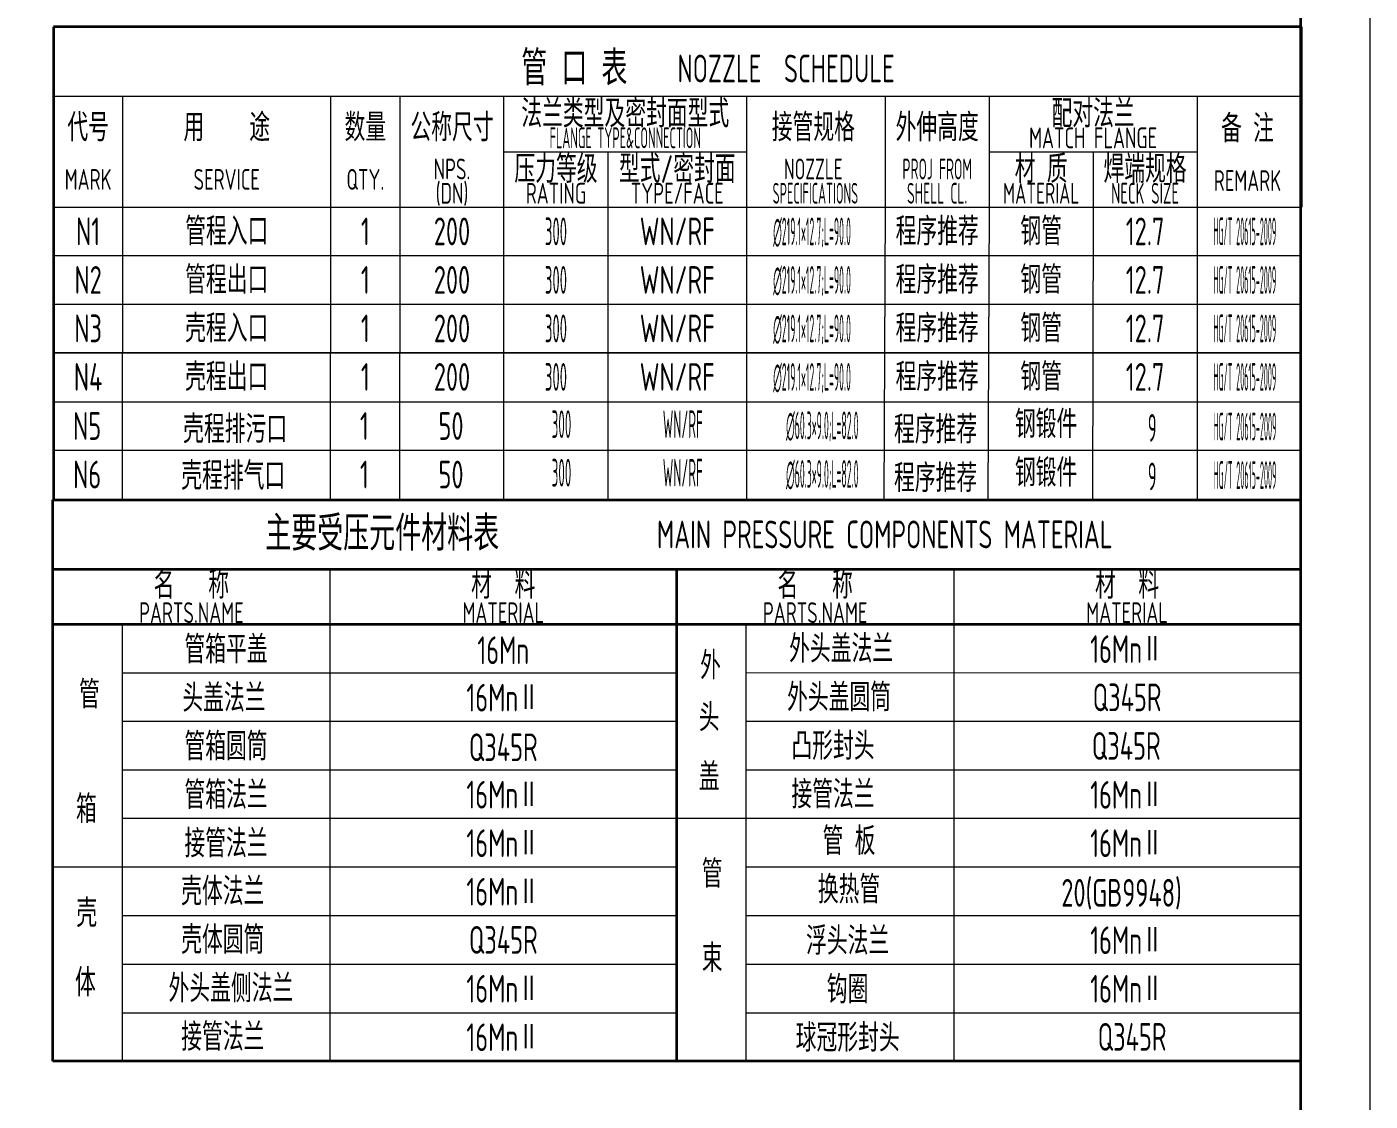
# Model space of a CAD drawing. Header units: millimetres. Extents: x 5765 to 6606, y -201 to 393.
# Drawn here: x 6412.2 to 6606, y -45.6 to 109.4 of the extents above; entities that cross this region are included whole.
import ezdxf
from ezdxf.enums import TextEntityAlignment as Align

# ---------------------------------------------------------------- set-up
doc = ezdxf.new("R2010")
doc.units = ezdxf.units.MM
for name, color, linetype, lineweight in [('1粗实线', 7, 'Continuous', 35), ('2细实线', 3, 'Continuous', 13), ('7文本', 2, 'Continuous', 13), ('9图表', 4, 'Continuous', 13)]:
    doc.layers.add(name, color=color, linetype=linetype, lineweight=lineweight)
doc.styles.add('lanpec', font='bpec_e.shx', dxfattribs={"width": 0.75, "bigfont": 'hztxt.shx'})

# ---------------------------------------------------------------- blocks, each defined once
blk = doc.blocks.new('A1')
at = {"layer": '1粗实线'}
blk.add_lwpolyline([(-816, 10), (-10, 10), (-10, 584), (-816, 584)], close=True, dxfattribs=at)
at = {"layer": '9图表'}
blk.add_lwpolyline([(-841, 0), (0, 0), (0, 594), (-841, 594)], close=True, dxfattribs=at)
blk = doc.blocks.new('管口表表头')
at = {"layer": '1粗实线'}
for p, q in [((-180, 0), (-180, -26)), ((0, 0), (-180, 0)), ((0, 0), (0, -26))]:
    blk.add_line(p, q, dxfattribs=at)
at = {"layer": '9图表'}
for p, q in [((-180, -10), (0, -10)), ((-180, -10), (0, -10)), ((-180, -26), (0, -26))]:
    blk.add_line(p, q, dxfattribs=at)
at = {"layer": '9图表', "color": 4}
for p, q in [((-170, -26), (-170, -10)), ((-140, -26), (-140, -10)), ((-130, -26), (-130, -10)), ((-115, -26), (-115, -10)), ((-80, -10), (-80, -26)), ((-60, -10), (-60, -26)), ((-45, -10), (-45, -26)), ((-15, -10), (-15, -26)), ((-115, -18), (-80, -18)), ((-100, -18), (-100, -26)), ((-45, -18), (-15, -18)), ((-30, -18), (-30, -26))]:
    blk.add_line(p, q, dxfattribs=at)
at = {"layer": '7文本', "color": 4, "style": 'lanpec', "width": 0.75}
for s, height, p in [('管 口 表', 5, (-112.51, -8.44)), ('NOZZLE  SCHEDULE', 4, (-89.97, -8))]:
    blk.add_text(s, height=height, dxfattribs=at).set_placement(p)
at = {"layer": '7文本', "color": 4, "style": 'lanpec'}
for s, height, width, p in [('法兰类型及密封面型式', 4, 0.75, (-97.5, -12.5)), ('配对法兰', 4, 0.75, (-30, -12.5)), ('代号', 4, 0.75, (-175, -14.5)), ('用    途', 4, 0.75, (-155, -14.5)), ('数量', 4, 0.75, (-135, -14.5)), ('公称尺寸', 4, 0.75, (-122.5, -14.5)), ('接管规格', 4, 0.75, (-70.37, -14.5)), ('外伸高度', 4, 0.75, (-52.5, -14.5)), ('备 注', 4, 0.75, (-7.73, -14.67)), ('FLANGE TYPE&CONNECTION', 3, 0.5, (-97.5, -16)), ('MATCH FLANGE', 3, 0.75, (-30, -16)), ('NPS.', 3, 0.75, (-122.5, -20.5)), ('压力等级', 4, 0.75, (-107.5, -20.5)), ('型式/密封面', 4, 0.75, (-90, -20.5)), ('NOZZLE', 3, 0.7, (-70.37, -20.5)), ('PROJ FROM', 3, 0.55, (-52.5, -20.5)), ('材 质', 4, 0.75, (-37.5, -20.5)), ('焊端规格', 4, 0.75, (-22.5, -20.5)), ('MARK', 3, 0.75, (-175, -22)), ('SERVICE', 3, 0.75, (-155, -22)), ('QTY.', 3, 0.75, (-135, -22)), ('REMARK', 3, 0.75, (-7.73, -22.17)), ('(DN)', 3, 0.75, (-122.5, -24)), ('RATING', 3, 0.75, (-107.5, -24)), ('TYPE/FACE', 3, 0.75, (-90, -24)), ('SPECIFICATIONS', 3, 0.5, (-70.07, -24)), ('SHELL CL.', 3, 0.55, (-52.5, -24)), ('MATERIAL', 3, 0.7, (-37.5, -24)), ('NECK SIZE', 3, 0.6, (-22.5, -24))]:
    blk.add_text(s, height=height, dxfattribs=dict(at, width=width)).set_placement(p, align=Align.MIDDLE_CENTER)

msp = doc.modelspace()

# ---------------------------------------------------------------- linework, layer by layer
at = {"layer": '1粗实线'}
for p, q in [((6416.062, 109.422), (6416.062, 41.2)), ((6415.96, 41.2), (6595.96, 41.2)), ((6415.96, -39.8), (6415.96, 41.2)), ((6595.96, 41.2), (6595.96, -39.8)), ((6415.96, 31.2), (6595.96, 31.2)), ((6505.96, 31.2), (6505.96, -39.8)), ((6595.96, 23.2), (6415.96, 23.2)), ((6595.96, -39.8), (6415.96, -39.8))]:
    msp.add_line(p, q, dxfattribs=at)
at = {"layer": '9图表'}
for p, q in [((6426.02, 41.29), (6426.062, 83.422)), ((6456.01, 41.3), (6456.062, 83.422)), ((6466.05, 41.3), (6466.062, 83.422)), ((6481.05, 41.25), (6481.062, 83.422)), ((6496.062, 83.422), (6496.04, 41.36)), ((6516.062, 83.422), (6516.03, 41.3)), ((6536.062, 83.422), (6535.85, 41.36)), ((6551.062, 83.422), (6550.85, 41.31)), ((6566.062, 83.313), (6565.95, 41.36)), ((6581.062, 83.313), (6581.05, 41.31)), ((6416.062, 76.422), (6596.062, 76.422)), ((6416.062, 69.422), (6596.062, 69.422)), ((6416.062, 62.422), (6596.062, 62.422)), ((6596.062, 62.422), (6416.062, 62.422)), ((6416.062, 62.422), (6596.062, 62.422)), ((6455.959, 31.2), (6455.959, -39.8)), ((6545.959, 31.2), (6545.959, -39.8)), ((6425.959, 23.2), (6425.959, -39.8)), ((6515.959, 23.2), (6515.959, -39.8)), ((6505.96, 16.2), (6425.959, 16.2)), ((6595.96, 16.2), (6515.959, 16.215)), ((6505.96, 9.2), (6425.959, 9.2)), ((6595.96, 9.2), (6515.959, 9.186)), ((6505.96, 2.2), (6425.959, 2.2)), ((6595.96, 2.2), (6515.959, 2.206)), ((6505.96, -4.8), (6425.953, -4.804)), ((6595.96, -4.8), (6505.96, -4.8)), ((6595.96, -4.8), (6505.96, -4.8)), ((6505.96, -11.8), (6415.96, -11.8)), ((6505.96, -11.8), (6415.96, -11.8)), ((6595.96, -11.8), (6515.959, -11.785))]:
    msp.add_line(p, q, dxfattribs=at)
at = {"layer": '9图表', "ltscale": 0.5}
for p, q in [((6415.92, 55.342), (6595.92, 55.342)), ((6415.92, 48.342), (6595.92, 48.342))]:
    msp.add_line(p, q, dxfattribs=at)
at = {"layer": '9图表', "color": 4}
for p, q in [((6425.959, -18.8), (6505.96, -18.8)), ((6515.959, -18.8), (6595.96, -18.8)), ((6425.959, -25.8), (6505.96, -25.8)), ((6515.959, -25.81), (6595.96, -25.81)), ((6425.959, -32.8), (6505.96, -32.8)), ((6515.959, -32.819), (6595.96, -32.819))]:
    msp.add_line(p, q, dxfattribs=at)

# ---------------------------------------------------------------- block references
at = {"layer": '2细实线'}
for name, p in [('A1', (6606.028, -200.559)), ('管口表表头', (6596.062, 109.422)), ('管口表表头', (6596.062, 109.422))]:
    msp.add_blockref(name, p, dxfattribs=at)

# ---------------------------------------------------------------- texts
at = {"layer": '7文本', "style": 'lanpec'}
for s, width, p in [('N1', 0.75, (6421.062, 79.922)), ('管程入口', 0.75, (6441.062, 79.922)), ('1', 0.75, (6461.062, 79.922)), ('200', 0.75, (6473.562, 79.922)), ('300', 0.45, (6488.562, 79.922)), ('WN/RF', 0.75, (6506.062, 79.922)), ('∅219.1×12.7;L=90.0', 0.3, (6525.508, 79.922)), ('程序推荐', 0.75, (6543.562, 79.922)), ('钢管', 0.75, (6558.562, 79.922)), ('12.7', 0.75, (6573.562, 79.922)), ('HG/T 20615-2009', 0.2, (6587.948, 79.922)), ('N2', 0.75, (6421.062, 72.922)), ('管程出口', 0.75, (6441.062, 72.922)), ('1', 0.75, (6461.062, 72.922)), ('200', 0.75, (6473.562, 72.922)), ('300', 0.45, (6488.562, 72.922)), ('WN/RF', 0.75, (6506.062, 72.922)), ('∅219.1×12.7;L=90.0', 0.3, (6525.508, 72.922)), ('程序推荐', 0.75, (6543.562, 72.922)), ('钢管', 0.75, (6558.562, 72.922)), ('12.7', 0.75, (6573.562, 72.922)), ('HG/T 20615-2009', 0.2, (6587.948, 72.922)), ('N3', 0.75, (6421.062, 65.922)), ('壳程入口', 0.75, (6441.062, 65.922)), ('1', 0.75, (6461.062, 65.922)), ('200', 0.75, (6473.562, 65.922)), ('300', 0.45, (6488.562, 65.922)), ('WN/RF', 0.75, (6506.062, 65.922)), ('∅219.1×12.7;L=90.0', 0.3, (6525.508, 65.922)), ('程序推荐', 0.75, (6543.562, 65.922)), ('钢管', 0.75, (6558.562, 65.922)), ('12.7', 0.75, (6573.562, 65.922)), ('HG/T 20615-2009', 0.2, (6587.948, 65.922)), ('N4', 0.75, (6421.062, 58.922)), ('壳程出口', 0.75, (6441.062, 58.922)), ('1', 0.75, (6461.062, 58.922)), ('200', 0.75, (6473.562, 58.922)), ('300', 0.45, (6488.562, 58.922)), ('WN/RF', 0.75, (6506.062, 58.922)), ('∅219.1×12.7;L=90.0', 0.3, (6525.508, 58.922)), ('程序推荐', 0.75, (6543.562, 58.922)), ('钢管', 0.75, (6558.562, 58.922)), ('12.7', 0.75, (6573.562, 58.922)), ('HG/T 20615-2009', 0.2, (6587.948, 58.922)), ('管箱平盖', 0.75, (6440.958, 19.606)), ('16Mn', 0.75, (6480.959, 19.49)), ('外头盖法兰', 0.75, (6529.708, 19.7)), ('16MnⅡ', 0.75, (6570.877, 19.652)), ('外', 0.75, (6510.863, 17.286)), ('头盖法兰', 0.75, (6440.662, 12.605)), ('16MnⅡ', 0.75, (6480.879, 12.652)), ('外头盖圆筒', 0.75, (6529.409, 12.69)), ('Q345R', 0.75, (6570.959, 12.69)), ('头', 0.75, (6510.673, 9.792)), ('管箱圆筒', 0.75, (6440.958, 5.606)), ('凸形封头', 0.75, (6528.529, 5.681)), ('Q345R', 0.75, (6480.959, 5.49)), ('Q345R', 0.75, (6570.837, 5.681)), ('盖', 0.75, (6510.673, 1.222)), ('管箱法兰', 0.75, (6440.958, -1.394)), ('16MnⅡ', 0.75, (6480.879, -1.348)), ('接管法兰', 0.75, (6528.529, -1.319)), ('16MnⅡ', 0.75, (6570.878, -1.368)), ('管 板', 0.75, (6530.84, -8.036)), ('接管法兰', 0.75, (6440.958, -8.394)), ('16MnⅡ', 0.75, (6480.879, -8.348)), ('16MnⅡ', 0.75, (6570.876, -8.348)), ('壳体法兰', 0.75, (6440.489, -15.3)), ('16MnⅡ', 0.75, (6480.879, -15.348)), ('换热管', 0.75, (6530.84, -15.036)), ('20(GB9948)', 0.75, (6570.161, -15.51)), ('壳', 0.75, (6420.862, -18.434)), ('壳体圆筒', 0.75, (6440.492, -22.3)), ('Q345R', 0.75, (6480.962, -22.3)), ('浮头法兰', 0.75, (6530.645, -22.445)), ('16MnⅡ', 0.75, (6570.88, -22.348)), ('体', 0.75, (6420.673, -28.458)), ('外头盖侧法兰', 0.75, (6441.669, -29.3)), ('钩圈', 0.75, (6530.646, -29.454)), ('16MnⅡ', 0.75, (6480.879, -29.348)), ('16MnⅡ', 0.75, (6570.88, -29.358)), ('接管法兰', 0.75, (6440.489, -36.3)), ('16MnⅡ', 0.75, (6480.879, -36.348)), ('球冠形封头', 0.75, (6530.645, -36.426)), ('Q345R', 0.75, (6571.682, -36.293))]:
    msp.add_text(s, height=4, dxfattribs=dict(at, width=width)).set_placement(p, align=Align.MIDDLE_CENTER)
at = {"layer": '7文本', "color": 2, "style": 'lanpec'}
for s, width, p in [('钢锻件', 0.75, (6559.277, 52.099)), ('N5', 0.75, (6420.92, 51.842)), ('壳程排污口', 0.75, (6442.271, 51.382)), ('1', 0.75, (6460.92, 51.842)), ('50', 0.75, (6473.42, 51.842)), ('300', 0.4, (6489.36, 52.099)), ('WN/RF', 0.4, (6506.86, 52.099)), ('∅60.3×9.0;L=82.0', 0.3, (6526.989, 51.928)), ('程序推荐', 0.75, (6543.336, 51.33)), ('9', 0.5, (6574.583, 51.57)), ('HG/T 20615-2009', 0.2, (6587.97, 51.76)), ('N6', 0.75, (6420.92, 44.842)), ('壳程排气口', 0.75, (6442.001, 44.654)), ('1', 0.75, (6460.92, 44.842)), ('50', 0.75, (6473.42, 44.842)), ('300', 0.4, (6489.36, 45.099)), ('WN/RF', 0.4, (6506.86, 45.099)), ('∅60.3×9.0;L=82.0', 0.3, (6526.989, 44.928)), ('程序推荐', 0.75, (6543.336, 44.33)), ('钢锻件', 0.75, (6559.277, 45.099)), ('9', 0.5, (6574.583, 44.57)), ('HG/T 20615-2009', 0.2, (6587.97, 44.76))]:
    msp.add_text(s, height=4, dxfattribs=dict(at, width=width)).set_placement(p, align=Align.MIDDLE_CENTER)
at = {"layer": '7文本', "color": 4, "style": 'lanpec', "width": 0.75}
for s, height, p in [('主要受压元件材料表', 5, (6463.493, 36.355)), ('MAIN PRESSURE COMPONENTS MATERIAL ', 4, (6536.812, 36.2)), ('名   称', 4, (6435.96, 28.914)), ('材  料', 4, (6480.959, 28.914)), ('名   称', 4, (6525.959, 28.914)), ('材  料', 4, (6570.959, 28.914)), ('PARTS.NAME', 3, (6435.96, 24.914)), ('MATERIAL', 3, (6480.959, 24.914)), ('PARTS.NAME', 3, (6525.959, 24.914)), ('MATERIAL', 3, (6570.959, 24.914))]:
    msp.add_text(s, height=height, dxfattribs=at).set_placement(p, align=Align.MIDDLE_CENTER)
at = {"layer": '7文本', "style": 'lanpec', "width": 0.75}
for s, p in [('管', (6419.749, 11.098)), ('箱', (6419.311, -5.42)), ('管', (6509.597, -14.779)), ('束', (6509.597, -26.932))]:
    msp.add_text(s, height=4, dxfattribs=at).set_placement(p)

doc.saveas('drawing.dxf')
